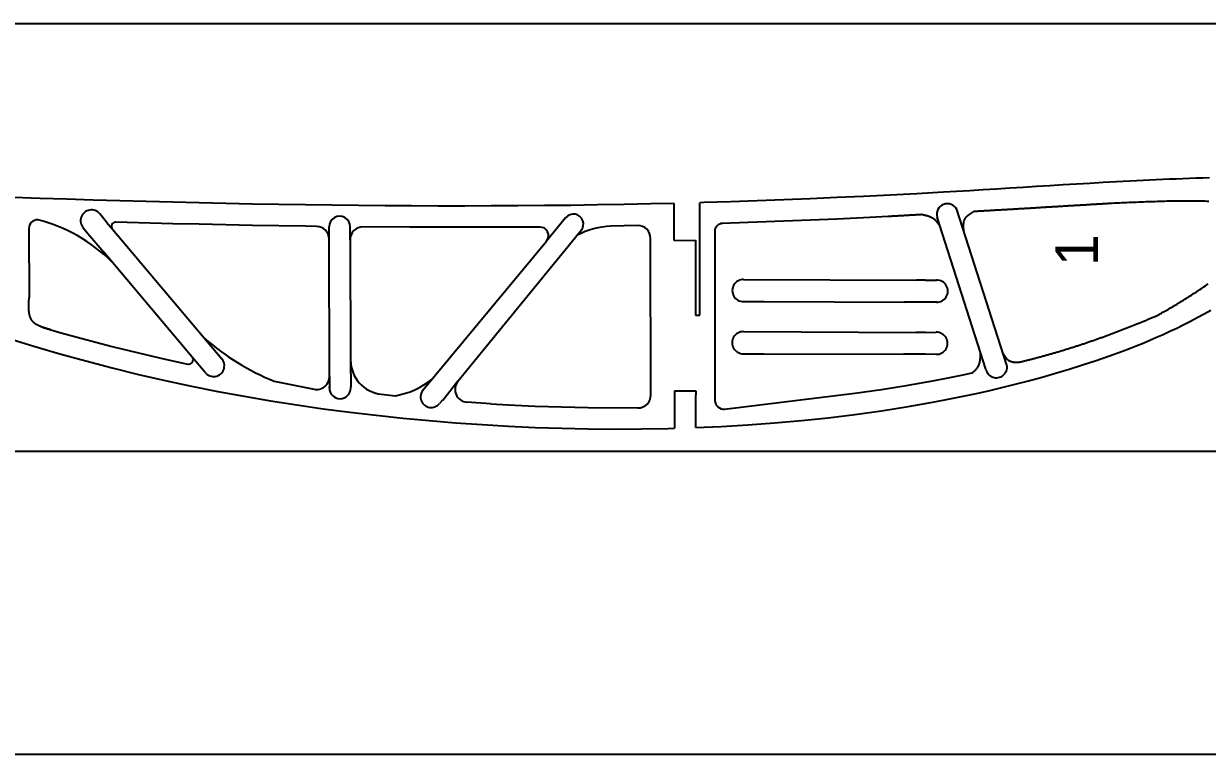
# Model space of a CAD drawing. Header units: millimetres. Extents: x 59 to 2198, y 55 to 510.
# Drawn here: x 626.1 to 903.1, y 325.5 to 496.5 of the extents above; entities that cross this region are included whole.
import ezdxf

# ---------------------------------------------------------------- set-up
doc = ezdxf.new("R2010")
doc.units = ezdxf.units.MM
doc.layers.add('7', color=7, linetype='Continuous')
doc.styles.add('样式_4', font='txt', dxfattribs={"height": 10})

msp = doc.modelspace()

# ---------------------------------------------------------------- linework, layer by layer
for p, q in [((1092.81, 496.49), (92.84, 496.49)), ((778.31, 445.79), (778.3, 454.44)), ((645.5, 450.02), (643.95, 451.96)), ((639.98, 448.82), (641.64, 446.84)), ((645.5, 450.02), (646.87, 448.39)), ((697.6, 446.05), (697.59, 449.01)), ((702.5, 445.92), (702.5, 448.95)), ((752.93, 451.02), (748.46, 445.63)), ((641.64, 446.84), (644.86, 443.02)), ((727.72, 412.8), (756.65, 448.22)), ((778.31, 445.79), (783.31, 445.8)), ((794.59, 436.63), (835.01, 436.45)), ((837.18, 436.44), (835.01, 436.45)), ((837.18, 436.44), (839.71, 436.5)), ((794.56, 431.46), (799.39, 431.45)), ((799.39, 431.45), (832.12, 431.35)), ((837.22, 431.34), (832.12, 431.35)), ((839.85, 431.33), (837.22, 431.34)), ((794.54, 424.42), (834.96, 424.23)), ((837.13, 424.22), (834.96, 424.23)), ((837.13, 424.22), (839.66, 424.28)), ((668.58, 414.85), (665.53, 418.47)), ((794.51, 419.24), (799.34, 419.23)), ((799.34, 419.23), (832.07, 419.14)), ((837.17, 419.12), (832.07, 419.14)), ((839.8, 419.11), (837.17, 419.12)), ((702.63, 417.71), (702.64, 411.54)), ((697.66, 413.89), (697.67, 411.2)), ((727.72, 412.8), (724.18, 408.28)), ((697.66, 411.2), (697.66, 411.53)), ((702.65, 411.21), (702.64, 411.54)), ((778.38, 410.59), (783.38, 410.6)), ((778.38, 410.59), (778.4, 401.8)), ((783.38, 410.6), (783.38, 409.6)), ((724.09, 408.36), (723.44, 407.6)), ((735.39, 407.55), (729.85, 407.91)), ((730.28, 407.88), (729.85, 407.91)), ((92.81, 396.49), (1092.81, 396.49)), ((1081.41, 325.51), (81.44, 325.51))]:
    msp.add_line(p, q)
at = {"color": 3}
for p, q in [((784.35, 428.27), (784.3, 454.6)), ((856.19, 416.57), (844.5, 453.01)), ((851.27, 415.68), (839.87, 451.2)), ((783.31, 445.8), (783.35, 428.27)), ((783.35, 428.27), (784.35, 428.27)), ((783.4, 401.96), (783.38, 409.6))]:
    msp.add_line(p, q, dxfattribs=at)
for points in [[(880.26, 454.4, 0), (880.06, 454.39, 0), (879.86, 454.38, 0), (879.66, 454.36, 0), (879.46, 454.35, 0), (879.25, 454.34, 0), (879.05, 454.33, 0), (878.85, 454.32, 0), (878.65, 454.31, 0), (878.45, 454.29, 0), (878.25, 454.28, 0), (878.05, 454.27, 0), (877.85, 454.26, 0), (877.65, 454.25, 0), (877.45, 454.24, 0), (877.25, 454.22, 0), (877.05, 454.21, 0), (876.85, 454.2, 0), (876.65, 454.19, 0), (876.44, 454.18, 0), (876.24, 454.17, 0), (876.04, 454.15, 0), (875.84, 454.14, 0), (875.64, 454.13, 0), (875.44, 454.12, 0), (875.24, 454.11, 0), (875.04, 454.1, 0), (874.84, 454.07, 0), (874.64, 454.06, 0), (874.44, 454.05, 0), (874.24, 454.04, 0), (874.04, 454.03, 0), (873.83, 454.01, 0), (873.63, 454, 0), (873.43, 453.99, 0), (873.23, 453.98, 0), (873.03, 453.97, 0), (872.83, 453.96, 0), (872.63, 453.94, 0), (872.43, 453.93, 0), (872.23, 453.92, 0), (872.03, 453.91, 0), (871.83, 453.9, 0), (871.63, 453.89, 0), (871.43, 453.87, 0), (871.23, 453.86, 0), (871.03, 453.85, 0), (870.82, 453.84, 0), (870.62, 453.83, 0), (870.42, 453.82, 0), (870.22, 453.8, 0), (870.02, 453.79, 0), (869.82, 453.78, 0), (869.62, 453.77, 0), (869.42, 453.75, 0), (869.22, 453.74, 0), (869.02, 453.72, 0), (868.82, 453.71, 0), (868.62, 453.7, 0), (868.42, 453.69, 0), (868.21, 453.68, 0), (868.01, 453.67, 0), (867.81, 453.65, 0), (867.61, 453.64, 0), (867.41, 453.63, 0), (867.21, 453.62, 0), (867.01, 453.61, 0), (866.81, 453.6, 0), (866.61, 453.58, 0), (866.41, 453.57, 0), (866.21, 453.56, 0), (866.01, 453.55, 0), (865.81, 453.54, 0), (865.61, 453.53, 0), (865.4, 453.52, 0), (865.2, 453.5, 0), (865, 453.49, 0), (864.8, 453.48, 0), (864.6, 453.47, 0), (864.4, 453.46, 0), (864.2, 453.44, 0), (864, 453.42, 0), (863.8, 453.41, 0), (863.6, 453.4, 0), (863.4, 453.39, 0), (863.2, 453.38, 0), (863, 453.37, 0), (862.8, 453.35, 0), (862.59, 453.34, 0), (862.39, 453.33, 0), (862.19, 453.32, 0), (861.99, 453.31, 0), (861.79, 453.3, 0), (861.59, 453.28, 0), (861.39, 453.27, 0), (861.19, 453.26, 0), (860.99, 453.25, 0), (860.79, 453.24, 0), (860.59, 453.23, 0), (860.39, 453.22, 0), (860.19, 453.2, 0), (859.99, 453.19, 0), (859.78, 453.18, 0), (859.58, 453.17, 0), (859.38, 453.16, 0), (859.18, 453.15, 0), (858.98, 453.13, 0), (858.78, 453.11, 0), (858.58, 453.1, 0), (858.38, 453.09, 0), (858.18, 453.08, 0), (857.98, 453.07, 0), (857.78, 453.06, 0), (857.58, 453.04, 0), (857.38, 453.03, 0), (857.17, 453.02, 0), (856.97, 453.01, 0), (856.77, 453, 0), (856.57, 452.99, 0), (856.37, 452.98, 0), (856.17, 452.96, 0), (855.97, 452.95, 0), (855.77, 452.94, 0), (855.57, 452.93, 0), (855.37, 452.92, 0), (855.17, 452.91, 0), (854.97, 452.9, 0), (854.77, 452.88, 0), (854.57, 452.87, 0), (854.36, 452.86, 0), (854.16, 452.85, 0), (853.96, 452.84, 0), (853.76, 452.83, 0), (853.56, 452.82, 0), (853.36, 452.79, 0), (853.16, 452.78, 0), (852.96, 452.77, 0), (852.76, 452.76, 0), (852.56, 452.75, 0), (852.36, 452.74, 0), (852.16, 452.73, 0), (851.96, 452.71, 0), (851.75, 452.7, 0), (851.55, 452.69, 0), (851.35, 452.68, 0), (851.15, 452.67, 0), (850.95, 452.66, 0), (850.75, 452.65, 0), (850.55, 452.63, 0), (850.35, 452.62, 0), (850.15, 452.61, 0), (849.95, 452.6, 0), (849.75, 452.59, 0), (849.55, 452.58, 0), (849.35, 452.57, 0), (849.14, 452.55, 0), (848.94, 452.54, 0), (848.74, 452.53, 0), (848.54, 452.52, 0), (848.34, 452.51, 0)], [(903.46, 454.89, 0), (903.01, 454.91, 0), (902.55, 454.93, 0), (902.09, 454.94, 0), (901.63, 454.94, 0), (901.16, 454.96, 0), (900.68, 454.96, 0), (900.2, 454.97, 0), (899.72, 454.98, 0), (899.23, 454.98, 0), (898.73, 454.99, 0), (898.24, 454.99, 0), (897.73, 454.99, 0), (897.23, 454.98, 0), (896.72, 454.98, 0), (896.2, 454.97, 0), (895.69, 454.96, 0), (895.17, 454.95, 0), (894.64, 454.94, 0), (894.12, 454.93, 0), (893.59, 454.92, 0), (893.05, 454.91, 0), (892.52, 454.9, 0), (891.98, 454.88, 0), (891.44, 454.87, 0), (890.89, 454.84, 0), (890.35, 454.82, 0), (889.8, 454.81, 0), (889.25, 454.79, 0), (888.7, 454.77, 0), (888.14, 454.75, 0), (887.59, 454.73, 0), (887.03, 454.71, 0), (886.47, 454.68, 0), (885.91, 454.66, 0), (885.35, 454.63, 0), (884.78, 454.61, 0), (884.22, 454.58, 0), (883.66, 454.56, 0), (883.09, 454.53, 0), (882.53, 454.51, 0), (881.96, 454.48, 0), (881.39, 454.46, 0), (880.83, 454.43, 0), (880.26, 454.4, 0)], [(836.3, 451.81, 0), (836.24, 451.8, 0), (836.18, 451.8, 0), (836.12, 451.8, 0), (836.06, 451.79, 0), (835.99, 451.79, 0), (835.93, 451.79, 0), (835.87, 451.78, 0), (835.81, 451.78, 0), (835.75, 451.78, 0), (835.68, 451.77, 0), (835.62, 451.77, 0), (835.56, 451.77, 0), (835.5, 451.76, 0), (835.44, 451.76, 0), (835.37, 451.76, 0), (835.31, 451.75, 0), (835.25, 451.75, 0), (835.19, 451.75, 0), (835.13, 451.74, 0), (835.06, 451.74, 0), (835, 451.74, 0), (834.94, 451.73, 0), (834.88, 451.73, 0), (834.82, 451.72, 0), (834.75, 451.72, 0), (834.69, 451.72, 0), (834.63, 451.71, 0), (834.57, 451.71, 0), (834.51, 451.71, 0), (834.44, 451.7, 0), (834.38, 451.7, 0), (834.32, 451.7, 0), (834.26, 451.69, 0), (834.2, 451.69, 0), (834.13, 451.69, 0), (834.07, 451.68, 0), (834.01, 451.68, 0), (833.95, 451.68, 0), (833.88, 451.67, 0), (833.82, 451.67, 0), (833.76, 451.67, 0), (833.7, 451.66, 0), (833.64, 451.66, 0), (833.57, 451.66, 0), (833.51, 451.65, 0), (833.45, 451.65, 0), (833.39, 451.65, 0), (833.33, 451.64, 0), (833.26, 451.64, 0), (833.2, 451.64, 0), (833.14, 451.63, 0), (833.08, 451.63, 0), (833.02, 451.63, 0), (832.95, 451.62, 0), (832.89, 451.62, 0), (832.83, 451.61, 0), (832.77, 451.61, 0), (832.71, 451.61, 0), (832.64, 451.6, 0), (832.58, 451.6, 0), (832.52, 451.6, 0), (832.46, 451.59, 0), (832.39, 451.59, 0), (832.33, 451.59, 0), (832.27, 451.58, 0), (832.21, 451.58, 0), (832.15, 451.57, 0), (832.08, 451.56, 0), (832.02, 451.56, 0), (831.96, 451.56, 0), (831.9, 451.55, 0), (831.84, 451.55, 0), (831.77, 451.55, 0), (831.71, 451.54, 0), (831.65, 451.54, 0), (831.59, 451.54, 0), (831.53, 451.53, 0), (831.46, 451.53, 0), (831.4, 451.53, 0), (831.34, 451.52, 0), (831.28, 451.52, 0), (831.22, 451.52, 0), (831.15, 451.51, 0), (831.09, 451.51, 0), (831.03, 451.51, 0), (830.97, 451.5, 0), (830.91, 451.5, 0), (830.84, 451.49, 0), (830.78, 451.49, 0), (830.72, 451.49, 0), (830.66, 451.48, 0), (830.59, 451.48, 0), (830.53, 451.48, 0), (830.47, 451.47, 0), (830.41, 451.47, 0), (830.35, 451.47, 0), (830.28, 451.46, 0), (830.22, 451.46, 0), (830.16, 451.46, 0), (830.1, 451.45, 0), (830.04, 451.45, 0), (829.97, 451.45, 0), (829.91, 451.44, 0), (829.85, 451.44, 0), (829.79, 451.44, 0), (829.73, 451.43, 0), (829.66, 451.43, 0), (829.6, 451.43, 0), (829.54, 451.42, 0), (829.48, 451.42, 0), (829.42, 451.42, 0), (829.35, 451.41, 0), (829.29, 451.41, 0), (829.23, 451.41, 0), (829.17, 451.4, 0), (829.1, 451.4, 0), (829.04, 451.4, 0), (828.98, 451.39, 0), (828.92, 451.39, 0), (828.86, 451.39, 0), (828.79, 451.38, 0), (828.73, 451.38, 0), (828.67, 451.37, 0), (828.61, 451.37, 0), (828.55, 451.37, 0), (828.48, 451.36, 0), (828.42, 451.36, 0)], [(840.51, 449.22, 0), (840.49, 449.24, 0), (840.47, 449.27, 0), (840.45, 449.3, 0), (840.43, 449.32, 0), (840.41, 449.35, 0), (840.39, 449.38, 0), (840.37, 449.4, 0), (840.35, 449.43, 0), (840.33, 449.46, 0), (840.31, 449.48, 0), (840.3, 449.51, 0), (840.28, 449.53, 0), (840.26, 449.56, 0), (840.24, 449.59, 0), (840.22, 449.61, 0), (840.2, 449.64, 0), (840.18, 449.66, 0), (840.16, 449.69, 0), (840.14, 449.72, 0), (840.12, 449.74, 0), (840.1, 449.77, 0), (840.08, 449.79, 0), (840.06, 449.82, 0), (840.04, 449.84, 0), (840.02, 449.87, 0), (840, 449.89, 0), (839.98, 449.92, 0), (839.96, 449.94, 0), (839.94, 449.97, 0), (839.91, 449.99, 0), (839.89, 450.02, 0), (839.87, 450.04, 0), (839.85, 450.07, 0), (839.83, 450.09, 0), (839.81, 450.12, 0), (839.79, 450.14, 0), (839.77, 450.16, 0), (839.75, 450.19, 0), (839.72, 450.21, 0), (839.7, 450.24, 0), (839.68, 450.26, 0), (839.66, 450.28, 0), (839.64, 450.3, 0), (839.62, 450.33, 0), (839.59, 450.35, 0), (839.57, 450.37, 0), (839.55, 450.39, 0), (839.53, 450.42, 0), (839.51, 450.44, 0), (839.48, 450.46, 0), (839.46, 450.48, 0), (839.44, 450.5, 0), (839.41, 450.52, 0), (839.39, 450.55, 0), (839.37, 450.57, 0), (839.34, 450.59, 0), (839.32, 450.61, 0), (839.3, 450.63, 0), (839.27, 450.65, 0), (839.25, 450.67, 0), (839.22, 450.69, 0), (839.2, 450.71, 0), (839.17, 450.73, 0), (839.15, 450.74, 0), (839.12, 450.76, 0), (839.1, 450.78, 0), (839.07, 450.8, 0), (839.05, 450.82, 0), (839.02, 450.83, 0), (839, 450.85, 0), (838.97, 450.87, 0), (838.95, 450.89, 0), (838.92, 450.9, 0), (838.89, 450.92, 0), (838.87, 450.94, 0), (838.84, 450.95, 0), (838.81, 450.97, 0), (838.79, 450.98, 0), (838.76, 451, 0), (838.73, 451.01, 0), (838.71, 451.03, 0), (838.68, 451.04, 0), (838.65, 451.06, 0), (838.62, 451.07, 0), (838.6, 451.09, 0), (838.57, 451.1, 0), (838.54, 451.12, 0), (838.51, 451.13, 0), (838.48, 451.14, 0), (838.45, 451.16, 0), (838.43, 451.17, 0), (838.4, 451.18, 0), (838.37, 451.2, 0), (838.34, 451.21, 0), (838.31, 451.22, 0), (838.28, 451.24, 0), (838.25, 451.25, 0), (838.22, 451.26, 0), (838.19, 451.27, 0), (838.16, 451.28, 0), (838.13, 451.3, 0), (838.1, 451.31, 0), (838.07, 451.32, 0), (838.05, 451.33, 0), (838.02, 451.34, 0), (837.99, 451.35, 0), (837.95, 451.36, 0), (837.92, 451.37, 0), (837.89, 451.39, 0), (837.86, 451.4, 0), (837.83, 451.41, 0), (837.8, 451.42, 0), (837.77, 451.43, 0), (837.74, 451.44, 0), (837.71, 451.45, 0), (837.68, 451.46, 0), (837.65, 451.47, 0), (837.62, 451.48, 0), (837.59, 451.49, 0), (837.56, 451.5, 0), (837.52, 451.5, 0), (837.49, 451.5, 0), (837.46, 451.51, 0), (837.43, 451.52, 0), (837.4, 451.53, 0), (837.37, 451.54, 0), (837.34, 451.55, 0), (837.3, 451.56, 0), (837.27, 451.57, 0), (837.24, 451.58, 0), (837.21, 451.59, 0), (837.18, 451.59, 0), (837.15, 451.6, 0), (837.11, 451.61, 0), (837.08, 451.62, 0), (837.05, 451.63, 0), (837.02, 451.64, 0), (836.99, 451.64, 0), (836.95, 451.65, 0), (836.92, 451.66, 0), (836.89, 451.67, 0), (836.86, 451.68, 0), (836.82, 451.68, 0), (836.79, 451.69, 0), (836.76, 451.7, 0), (836.73, 451.71, 0), (836.69, 451.72, 0), (836.66, 451.72, 0), (836.63, 451.73, 0), (836.6, 451.74, 0), (836.57, 451.75, 0), (836.53, 451.75, 0), (836.5, 451.76, 0), (836.47, 451.77, 0), (836.44, 451.78, 0), (836.4, 451.78, 0), (836.37, 451.79, 0), (836.34, 451.8, 0), (836.3, 451.81, 0)], [(846.11, 447.98, 0), (846.11, 448.02, 0), (846.11, 448.05, 0), (846.1, 448.09, 0), (846.1, 448.13, 0), (846.1, 448.16, 0), (846.1, 448.2, 0), (846.09, 448.24, 0), (846.09, 448.28, 0), (846.09, 448.31, 0), (846.09, 448.35, 0), (846.08, 448.39, 0), (846.08, 448.42, 0), (846.08, 448.46, 0), (846.08, 448.5, 0), (846.07, 448.53, 0), (846.07, 448.57, 0), (846.07, 448.61, 0), (846.07, 448.65, 0), (846.07, 448.68, 0), (846.06, 448.72, 0), (846.06, 448.76, 0), (846.06, 448.79, 0), (846.06, 448.83, 0), (846.06, 448.86, 0), (846.06, 448.9, 0), (846.06, 448.94, 0), (846.05, 448.97, 0), (846.05, 449.01, 0), (846.05, 449.05, 0), (846.05, 449.08, 0), (846.05, 449.12, 0), (846.05, 449.15, 0), (846.05, 449.19, 0), (846.05, 449.22, 0), (846.05, 449.26, 0), (846.05, 449.3, 0), (846.05, 449.33, 0), (846.05, 449.37, 0), (846.06, 449.4, 0), (846.06, 449.44, 0), (846.06, 449.47, 0), (846.06, 449.51, 0), (846.06, 449.54, 0), (846.06, 449.58, 0), (846.07, 449.61, 0), (846.07, 449.65, 0), (846.07, 449.68, 0), (846.07, 449.71, 0), (846.08, 449.75, 0), (846.08, 449.78, 0), (846.08, 449.82, 0), (846.09, 449.85, 0), (846.09, 449.88, 0), (846.1, 449.92, 0), (846.1, 449.95, 0), (846.11, 449.98, 0), (846.11, 450.01, 0), (846.12, 450.05, 0), (846.12, 450.08, 0), (846.13, 450.11, 0), (846.14, 450.14, 0), (846.15, 450.18, 0), (846.15, 450.21, 0), (846.16, 450.24, 0), (846.17, 450.27, 0), (846.18, 450.3, 0), (846.18, 450.33, 0), (846.19, 450.37, 0), (846.2, 450.4, 0), (846.21, 450.43, 0), (846.22, 450.46, 0), (846.23, 450.49, 0), (846.24, 450.52, 0), (846.25, 450.55, 0), (846.27, 450.58, 0), (846.28, 450.61, 0), (846.29, 450.64, 0), (846.3, 450.67, 0), (846.32, 450.7, 0), (846.33, 450.72, 0), (846.34, 450.75, 0), (846.36, 450.78, 0), (846.37, 450.81, 0), (846.39, 450.84, 0), (846.4, 450.86, 0), (846.42, 450.89, 0), (846.44, 450.92, 0), (846.45, 450.95, 0), (846.47, 450.97, 0), (846.49, 451, 0), (846.51, 451.03, 0), (846.52, 451.05, 0), (846.54, 451.08, 0), (846.56, 451.1, 0), (846.58, 451.13, 0), (846.6, 451.15, 0), (846.62, 451.18, 0), (846.64, 451.2, 0), (846.66, 451.23, 0), (846.68, 451.25, 0), (846.71, 451.28, 0), (846.73, 451.3, 0), (846.75, 451.33, 0), (846.77, 451.35, 0), (846.8, 451.37, 0), (846.82, 451.4, 0), (846.84, 451.42, 0), (846.87, 451.44, 0), (846.89, 451.47, 0), (846.92, 451.49, 0), (846.94, 451.51, 0), (846.96, 451.54, 0), (846.99, 451.56, 0), (847.02, 451.58, 0), (847.04, 451.6, 0), (847.07, 451.63, 0), (847.09, 451.65, 0), (847.12, 451.67, 0), (847.15, 451.69, 0), (847.17, 451.71, 0), (847.2, 451.74, 0), (847.23, 451.76, 0), (847.26, 451.78, 0), (847.28, 451.8, 0), (847.31, 451.82, 0), (847.34, 451.84, 0), (847.37, 451.86, 0), (847.4, 451.88, 0), (847.43, 451.9, 0), (847.45, 451.92, 0), (847.48, 451.95, 0), (847.51, 451.97, 0), (847.54, 451.99, 0), (847.57, 452.01, 0), (847.6, 452.03, 0), (847.63, 452.05, 0), (847.66, 452.07, 0), (847.69, 452.09, 0), (847.72, 452.11, 0), (847.75, 452.13, 0), (847.78, 452.15, 0), (847.81, 452.17, 0), (847.84, 452.19, 0), (847.87, 452.21, 0), (847.91, 452.23, 0), (847.94, 452.25, 0), (847.97, 452.27, 0), (848, 452.29, 0), (848.03, 452.31, 0), (848.06, 452.32, 0), (848.09, 452.34, 0), (848.12, 452.36, 0), (848.15, 452.38, 0), (848.18, 452.4, 0), (848.22, 452.43, 0), (848.25, 452.45, 0), (848.28, 452.47, 0), (848.31, 452.49, 0), (848.34, 452.51, 0)], [(891.2, 428.1, 0), (891.5, 428.27, 0), (891.8, 428.44, 0), (892.09, 428.61, 0), (892.39, 428.78, 0), (892.69, 428.95, 0), (892.99, 429.12, 0), (893.29, 429.29, 0), (893.59, 429.46, 0), (893.89, 429.63, 0), (894.19, 429.8, 0), (894.49, 429.98, 0), (894.79, 430.15, 0), (895.09, 430.33, 0), (895.39, 430.51, 0), (895.7, 430.69, 0), (896, 430.87, 0), (896.31, 431.05, 0), (896.61, 431.24, 0), (896.92, 431.43, 0), (897.22, 431.61, 0), (897.53, 431.8, 0), (897.84, 431.99, 0), (898.15, 432.19, 0), (898.46, 432.38, 0), (898.78, 432.58, 0), (899.09, 432.78, 0), (899.4, 432.98, 0), (899.72, 433.19, 0), (900.04, 433.39, 0), (900.36, 433.6, 0), (900.68, 433.82, 0), (901, 434.03, 0), (901.32, 434.25, 0), (901.65, 434.48, 0), (901.97, 434.71, 0), (902.3, 434.94, 0), (902.63, 435.17, 0), (902.96, 435.41, 0), (903.29, 435.65, 0)], [(632.48, 424.86, 0), (632.41, 424.88, 0), (632.34, 424.9, 0), (632.27, 424.92, 0), (632.2, 424.94, 0), (632.13, 424.96, 0), (632.06, 424.98, 0), (631.99, 425, 0), (631.92, 425.02, 0), (631.86, 425.04, 0), (631.79, 425.06, 0), (631.72, 425.08, 0), (631.65, 425.1, 0), (631.58, 425.12, 0), (631.51, 425.14, 0), (631.44, 425.16, 0), (631.37, 425.18, 0), (631.31, 425.2, 0), (631.24, 425.22, 0), (631.17, 425.24, 0), (631.1, 425.26, 0), (631.04, 425.28, 0), (630.97, 425.3, 0), (630.9, 425.32, 0), (630.84, 425.34, 0), (630.77, 425.36, 0), (630.71, 425.39, 0), (630.64, 425.41, 0), (630.58, 425.43, 0), (630.51, 425.45, 0), (630.45, 425.48, 0), (630.38, 425.5, 0), (630.32, 425.52, 0), (630.26, 425.55, 0), (630.19, 425.57, 0), (630.13, 425.6, 0), (630.07, 425.62, 0), (630.01, 425.65, 0), (629.95, 425.67, 0), (629.89, 425.7, 0), (629.83, 425.72, 0), (629.77, 425.75, 0), (629.71, 425.78, 0), (629.65, 425.8, 0), (629.59, 425.83, 0), (629.54, 425.86, 0), (629.48, 425.89, 0), (629.42, 425.92, 0), (629.37, 425.95, 0), (629.31, 425.98, 0), (629.26, 426.01, 0), (629.2, 426.04, 0), (629.15, 426.07, 0), (629.1, 426.1, 0), (629.05, 426.13, 0), (628.99, 426.17, 0), (628.94, 426.2, 0), (628.89, 426.22, 0), (628.85, 426.26, 0), (628.8, 426.29, 0), (628.75, 426.33, 0), (628.7, 426.36, 0), (628.66, 426.4, 0), (628.61, 426.44, 0), (628.57, 426.47, 0), (628.52, 426.51, 0), (628.48, 426.55, 0), (628.44, 426.59, 0), (628.4, 426.63, 0), (628.36, 426.67, 0), (628.32, 426.71, 0), (628.28, 426.75, 0), (628.24, 426.8, 0), (628.2, 426.84, 0), (628.17, 426.88, 0), (628.13, 426.93, 0), (628.1, 426.97, 0), (628.07, 427.02, 0), (628.03, 427.07, 0), (628, 427.11, 0), (627.97, 427.16, 0), (627.94, 427.21, 0), (627.91, 427.26, 0), (627.89, 427.31, 0), (627.86, 427.36, 0), (627.83, 427.41, 0), (627.81, 427.46, 0), (627.78, 427.52, 0), (627.76, 427.57, 0), (627.73, 427.62, 0), (627.71, 427.68, 0), (627.69, 427.73, 0), (627.67, 427.78, 0), (627.65, 427.84, 0), (627.63, 427.9, 0), (627.61, 427.95, 0), (627.59, 428.01, 0), (627.58, 428.07, 0), (627.56, 428.13, 0), (627.54, 428.18, 0), (627.53, 428.24, 0), (627.51, 428.3, 0), (627.5, 428.36, 0), (627.49, 428.42, 0), (627.47, 428.48, 0), (627.46, 428.55, 0), (627.45, 428.61, 0), (627.44, 428.67, 0), (627.43, 428.73, 0), (627.42, 428.8, 0), (627.41, 428.86, 0), (627.4, 428.92, 0), (627.39, 428.99, 0), (627.38, 429.05, 0), (627.38, 429.12, 0), (627.37, 429.18, 0), (627.36, 429.25, 0), (627.36, 429.31, 0), (627.35, 429.38, 0), (627.35, 429.45, 0), (627.34, 429.52, 0), (627.34, 429.58, 0), (627.33, 429.65, 0), (627.33, 429.72, 0), (627.33, 429.79, 0), (627.33, 429.86, 0), (627.32, 429.92, 0), (627.32, 429.99, 0), (627.32, 430.06, 0), (627.32, 430.13, 0), (627.32, 430.2, 0), (627.32, 430.27, 0), (627.32, 430.34, 0), (627.32, 430.41, 0), (627.32, 430.48, 0), (627.32, 430.55, 0), (627.32, 430.63, 0), (627.32, 430.7, 0), (627.32, 430.77, 0), (627.32, 430.84, 0), (627.33, 430.91, 0), (627.33, 430.98, 0), (627.33, 431.06, 0), (627.33, 431.13, 0), (627.34, 431.2, 0), (627.34, 431.27, 0), (627.34, 431.35, 0), (627.34, 431.42, 0), (627.35, 431.49, 0), (627.35, 431.56, 0), (627.35, 431.64, 0), (627.36, 431.71, 0), (627.36, 431.78, 0), (627.37, 431.86, 0), (627.37, 431.93, 0), (627.37, 432, 0), (627.38, 432.08, 0), (627.38, 432.15, 0), (627.39, 432.22, 0), (627.39, 432.3, 0)], [(891.2, 428.1, 0), (891, 428, 0), (890.8, 427.92, 0), (890.61, 427.83, 0), (890.41, 427.75, 0), (890.21, 427.66, 0), (890.01, 427.58, 0), (889.81, 427.49, 0), (889.61, 427.41, 0), (889.42, 427.33, 0), (889.22, 427.24, 0), (889.02, 427.16, 0), (888.82, 427.07, 0), (888.62, 426.99, 0), (888.42, 426.91, 0), (888.22, 426.83, 0), (888.03, 426.74, 0), (887.83, 426.66, 0), (887.63, 426.58, 0), (887.43, 426.5, 0), (887.23, 426.41, 0), (887.03, 426.33, 0), (886.83, 426.25, 0), (886.63, 426.17, 0), (886.43, 426.09, 0), (886.23, 426.01, 0), (886.03, 425.93, 0), (885.83, 425.85, 0), (885.63, 425.76, 0), (885.43, 425.68, 0), (885.24, 425.6, 0), (885.04, 425.52, 0), (884.84, 425.44, 0), (884.64, 425.36, 0), (884.44, 425.28, 0), (884.24, 425.2, 0), (884.03, 425.13, 0), (883.84, 425.05, 0), (883.64, 424.97, 0), (883.43, 424.89, 0), (883.23, 424.81, 0), (883.03, 424.74, 0), (882.83, 424.66, 0), (882.63, 424.58, 0), (882.43, 424.51, 0), (882.23, 424.43, 0), (882.03, 424.35, 0), (881.83, 424.28, 0), (881.63, 424.2, 0), (881.43, 424.13, 0), (881.22, 424.05, 0), (881.02, 423.98, 0), (880.82, 423.9, 0), (880.62, 423.83, 0), (880.42, 423.75, 0), (880.22, 423.67, 0), (880.02, 423.59, 0), (879.81, 423.52, 0), (879.61, 423.45, 0), (879.41, 423.37, 0), (879.21, 423.3, 0), (879.01, 423.23, 0), (878.81, 423.15, 0), (878.6, 423.08, 0), (878.4, 423.01, 0), (878.2, 422.94, 0), (878, 422.86, 0), (877.79, 422.79, 0), (877.59, 422.72, 0), (877.39, 422.65, 0), (877.19, 422.58, 0), (876.98, 422.51, 0), (876.78, 422.44, 0), (876.58, 422.37, 0), (876.38, 422.3, 0), (876.17, 422.23, 0), (875.97, 422.16, 0), (875.77, 422.09, 0), (875.56, 422.02, 0), (875.36, 421.95, 0), (875.16, 421.88, 0), (874.95, 421.8, 0), (874.75, 421.73, 0), (874.55, 421.67, 0), (874.34, 421.6, 0), (874.14, 421.53, 0), (873.94, 421.46, 0), (873.73, 421.4, 0), (873.53, 421.33, 0), (873.33, 421.26, 0), (873.12, 421.2, 0), (872.92, 421.13, 0), (872.71, 421.06, 0), (872.51, 421, 0), (872.3, 420.93, 0), (872.1, 420.87, 0), (871.9, 420.8, 0), (871.69, 420.74, 0), (871.49, 420.67, 0), (871.28, 420.61, 0), (871.08, 420.54, 0), (870.87, 420.48, 0), (870.67, 420.42, 0), (870.46, 420.35, 0), (870.26, 420.29, 0), (870.05, 420.23, 0), (869.85, 420.16, 0), (869.64, 420.1, 0), (869.44, 420.03, 0), (869.23, 419.97, 0), (869.03, 419.9, 0), (868.82, 419.84, 0), (868.62, 419.78, 0), (868.41, 419.72, 0), (868.21, 419.66, 0), (868, 419.6, 0), (867.79, 419.54, 0), (867.59, 419.48, 0), (867.38, 419.42, 0), (867.17, 419.36, 0), (866.97, 419.3, 0), (866.76, 419.24, 0), (866.56, 419.18, 0), (866.35, 419.12, 0), (866.14, 419.06, 0), (865.94, 419, 0), (865.73, 418.95, 0), (865.52, 418.89, 0), (865.32, 418.83, 0), (865.11, 418.77, 0), (864.9, 418.72, 0), (864.69, 418.66, 0), (864.49, 418.6, 0), (864.28, 418.54, 0), (864.07, 418.48, 0), (863.87, 418.43, 0), (863.66, 418.37, 0), (863.45, 418.32, 0), (863.24, 418.26, 0), (863.04, 418.21, 0), (862.83, 418.15, 0), (862.62, 418.1, 0), (862.41, 418.05, 0), (862.2, 417.99, 0), (862, 417.94, 0), (861.79, 417.89, 0), (861.58, 417.83, 0), (861.37, 417.78, 0), (861.16, 417.73, 0), (860.95, 417.68, 0), (860.74, 417.63, 0), (860.53, 417.58, 0), (860.33, 417.53, 0), (860.12, 417.47, 0), (859.91, 417.42, 0), (859.7, 417.37, 0), (859.49, 417.32, 0), (859.28, 417.28, 0), (859.07, 417.23, 0), (858.86, 417.17, 0)], [(848.1, 414.77, 0), (848.12, 414.79, 0), (848.15, 414.82, 0), (848.18, 414.84, 0), (848.2, 414.86, 0), (848.23, 414.88, 0), (848.25, 414.92, 0), (848.28, 414.94, 0), (848.31, 414.96, 0), (848.33, 414.99, 0), (848.36, 415.01, 0), (848.38, 415.03, 0), (848.41, 415.06, 0), (848.44, 415.08, 0), (848.46, 415.1, 0), (848.49, 415.12, 0), (848.51, 415.15, 0), (848.54, 415.17, 0), (848.56, 415.19, 0), (848.59, 415.22, 0), (848.61, 415.24, 0), (848.64, 415.26, 0), (848.66, 415.29, 0), (848.69, 415.31, 0), (848.71, 415.34, 0), (848.74, 415.36, 0), (848.76, 415.38, 0), (848.78, 415.41, 0), (848.81, 415.43, 0), (848.83, 415.46, 0), (848.86, 415.48, 0), (848.88, 415.5, 0), (848.9, 415.53, 0), (848.93, 415.55, 0), (848.95, 415.58, 0), (848.97, 415.6, 0), (848.99, 415.63, 0), (849.02, 415.65, 0), (849.04, 415.68, 0), (849.06, 415.7, 0), (849.08, 415.73, 0), (849.1, 415.75, 0), (849.12, 415.78, 0), (849.15, 415.8, 0), (849.17, 415.83, 0), (849.19, 415.85, 0), (849.21, 415.88, 0), (849.23, 415.9, 0), (849.25, 415.93, 0), (849.27, 415.96, 0), (849.29, 415.98, 0), (849.3, 416.01, 0), (849.32, 416.04, 0), (849.34, 416.06, 0), (849.36, 416.09, 0), (849.38, 416.12, 0), (849.39, 416.14, 0), (849.41, 416.17, 0), (849.43, 416.2, 0), (849.45, 416.23, 0), (849.46, 416.26, 0), (849.48, 416.28, 0), (849.49, 416.31, 0), (849.51, 416.34, 0), (849.52, 416.37, 0), (849.54, 416.4, 0), (849.55, 416.43, 0), (849.57, 416.46, 0), (849.58, 416.48, 0), (849.59, 416.51, 0), (849.61, 416.54, 0), (849.62, 416.57, 0), (849.63, 416.6, 0), (849.64, 416.63, 0), (849.66, 416.66, 0), (849.67, 416.69, 0), (849.68, 416.72, 0), (849.69, 416.75, 0), (849.7, 416.78, 0), (849.71, 416.81, 0), (849.72, 416.85, 0), (849.73, 416.88, 0), (849.74, 416.91, 0), (849.75, 416.94, 0), (849.76, 416.97, 0), (849.77, 417, 0), (849.78, 417.03, 0), (849.79, 417.06, 0), (849.8, 417.1, 0), (849.81, 417.13, 0), (849.82, 417.16, 0), (849.82, 417.19, 0), (849.83, 417.22, 0), (849.84, 417.26, 0), (849.85, 417.29, 0), (849.85, 417.32, 0), (849.86, 417.35, 0), (849.87, 417.39, 0), (849.87, 417.42, 0), (849.88, 417.45, 0), (849.89, 417.49, 0), (849.89, 417.52, 0), (849.9, 417.55, 0), (849.9, 417.58, 0), (849.91, 417.62, 0), (849.92, 417.65, 0), (849.92, 417.69, 0), (849.93, 417.72, 0), (849.93, 417.75, 0), (849.94, 417.79, 0), (849.94, 417.82, 0), (849.94, 417.85, 0), (849.95, 417.89, 0), (849.95, 417.92, 0), (849.96, 417.96, 0), (849.96, 417.99, 0), (849.96, 418.03, 0), (849.97, 418.06, 0), (849.97, 418.09, 0), (849.97, 418.13, 0), (849.98, 418.16, 0), (849.98, 418.2, 0), (849.98, 418.23, 0), (849.99, 418.27, 0), (849.99, 418.3, 0), (849.99, 418.34, 0), (849.99, 418.37, 0), (850, 418.41, 0), (850, 418.44, 0), (850, 418.48, 0), (850, 418.51, 0), (850, 418.55, 0), (850.01, 418.58, 0), (850.01, 418.62, 0), (850.01, 418.65, 0), (850.01, 418.69, 0), (850.01, 418.72, 0), (850.01, 418.76, 0), (850.02, 418.79, 0), (850.02, 418.83, 0), (850.02, 418.87, 0), (850.02, 418.9, 0), (850.02, 418.94, 0), (850.02, 418.97, 0), (850.02, 419.01, 0), (850.02, 419.04, 0), (850.02, 419.08, 0), (850.03, 419.11, 0), (850.03, 419.15, 0), (850.03, 419.19, 0), (850.03, 419.22, 0), (850.03, 419.26, 0), (850.03, 419.29, 0), (850.03, 419.33, 0), (850.03, 419.37, 0), (850.03, 419.4, 0), (850.03, 419.44, 0), (850.03, 419.47, 0), (850.03, 419.51, 0), (850.03, 419.54, 0)], [(858.86, 417.17, 0), (858.83, 417.17, 0), (858.8, 417.17, 0), (858.77, 417.17, 0), (858.74, 417.17, 0), (858.71, 417.17, 0), (858.69, 417.17, 0), (858.66, 417.17, 0), (858.63, 417.18, 0), (858.6, 417.18, 0), (858.57, 417.18, 0), (858.54, 417.18, 0), (858.51, 417.18, 0), (858.48, 417.18, 0), (858.45, 417.18, 0), (858.42, 417.18, 0), (858.39, 417.19, 0), (858.36, 417.19, 0), (858.34, 417.19, 0), (858.31, 417.19, 0), (858.28, 417.19, 0), (858.25, 417.19, 0), (858.22, 417.2, 0), (858.19, 417.2, 0), (858.16, 417.2, 0), (858.13, 417.2, 0), (858.11, 417.21, 0), (858.08, 417.21, 0), (858.05, 417.21, 0), (858.02, 417.21, 0), (857.99, 417.22, 0), (857.96, 417.22, 0), (857.94, 417.22, 0), (857.91, 417.22, 0), (857.88, 417.23, 0), (857.85, 417.23, 0), (857.82, 417.24, 0), (857.8, 417.24, 0), (857.77, 417.24, 0), (857.74, 417.25, 0), (857.71, 417.25, 0), (857.69, 417.26, 0), (857.66, 417.26, 0), (857.63, 417.26, 0), (857.6, 417.27, 0), (857.58, 417.27, 0), (857.55, 417.28, 0), (857.52, 417.28, 0), (857.5, 417.29, 0), (857.47, 417.3, 0), (857.44, 417.3, 0), (857.42, 417.31, 0), (857.39, 417.31, 0), (857.37, 417.32, 0), (857.34, 417.33, 0), (857.31, 417.33, 0), (857.29, 417.34, 0), (857.26, 417.35, 0), (857.24, 417.36, 0), (857.21, 417.36, 0), (857.19, 417.37, 0), (857.16, 417.38, 0), (857.14, 417.39, 0), (857.11, 417.4, 0), (857.09, 417.41, 0), (857.06, 417.42, 0), (857.04, 417.43, 0), (857.01, 417.44, 0), (856.99, 417.45, 0), (856.97, 417.46, 0), (856.94, 417.47, 0), (856.92, 417.48, 0), (856.9, 417.49, 0), (856.87, 417.5, 0), (856.85, 417.51, 0), (856.83, 417.52, 0), (856.8, 417.54, 0), (856.78, 417.55, 0), (856.76, 417.56, 0), (856.74, 417.58, 0), (856.71, 417.59, 0), (856.69, 417.6, 0), (856.67, 417.62, 0), (856.65, 417.63, 0), (856.63, 417.65, 0), (856.61, 417.66, 0), (856.58, 417.68, 0), (856.56, 417.69, 0), (856.54, 417.71, 0), (856.52, 417.72, 0), (856.5, 417.74, 0), (856.48, 417.76, 0), (856.46, 417.77, 0), (856.44, 417.79, 0), (856.42, 417.81, 0), (856.4, 417.83, 0), (856.38, 417.84, 0), (856.36, 417.86, 0), (856.34, 417.88, 0), (856.32, 417.9, 0), (856.31, 417.92, 0), (856.29, 417.94, 0), (856.27, 417.95, 0), (856.25, 417.97, 0), (856.23, 417.99, 0), (856.21, 418.01, 0), (856.19, 418.03, 0), (856.18, 418.05, 0), (856.16, 418.07, 0), (856.14, 418.09, 0), (856.12, 418.11, 0), (856.1, 418.14, 0), (856.08, 418.16, 0), (856.07, 418.18, 0), (856.05, 418.2, 0), (856.03, 418.22, 0), (856.01, 418.24, 0), (856, 418.26, 0), (855.98, 418.29, 0), (855.96, 418.31, 0), (855.95, 418.33, 0), (855.93, 418.35, 0), (855.91, 418.38, 0), (855.9, 418.4, 0), (855.88, 418.42, 0), (855.86, 418.44, 0), (855.85, 418.47, 0), (855.83, 418.49, 0), (855.81, 418.51, 0), (855.8, 418.54, 0), (855.78, 418.56, 0), (855.76, 418.59, 0), (855.75, 418.61, 0), (855.73, 418.63, 0), (855.72, 418.66, 0), (855.7, 418.68, 0), (855.68, 418.71, 0), (855.67, 418.73, 0), (855.65, 418.75, 0), (855.64, 418.78, 0), (855.62, 418.8, 0), (855.6, 418.83, 0), (855.59, 418.85, 0), (855.57, 418.88, 0), (855.56, 418.9, 0), (855.54, 418.93, 0), (855.53, 418.95, 0), (855.51, 418.98, 0), (855.5, 419, 0), (855.48, 419.03, 0), (855.46, 419.05, 0), (855.45, 419.08, 0), (855.43, 419.1, 0), (855.42, 419.13, 0), (855.4, 419.15, 0), (855.39, 419.18, 0), (855.37, 419.2, 0), (855.36, 419.23, 0), (855.34, 419.25, 0), (855.33, 419.28, 0)]]:
    msp.add_polyline3d(points, dxfattribs=at)
for centre, start, end in [((842.28, 451.87), 27.2158, 195.6239), ((853.73, 416.12), 190.1356, 10.4225)]:
    msp.add_arc(centre, 2.5, start, end, dxfattribs=at)
for centre, radius, start, end in [((641.97, 450.39), 2.53, 38.2854, 221.9076), ((754.78, 449.61), 2.33, 318.0378, 142.7141), ((619.93, 413.67), 38.13, 45.239, 75.5839), ((700.05, 448.98), 2.45, 359.3708, 180.8434), ((764.61, 429.66), 19.5, 93.1634, 117.433), ((794.53, 434.05), 2.59, 88.6954, 270.7805), ((839.78, 433.91), 2.58, 268.0239, 91.6462), ((794.48, 421.83), 2.59, 88.6954, 270.7805), ((839.73, 421.7), 2.58, 268.0239, 91.6462), ((707.16, 467.35), 58.98, 228.9847, 247.6286), ((670.54, 416.45), 2.54, 219.1511, 41.2361), ((709.99, 427.77), 18.6, 279.7195, 309.0956), ((730.05, 410.9), 3, 140.7589, 266.2373), ((700.16, 411.21), 2.49, 180.1071, 0.1071), ((721.49, 409.15), 2.49, 139.3499, 321.402)]:
    msp.add_arc(centre, radius, start, end)
at = {"layer": '7', "color": 3, "linetype": 'Continuous'}
for points in [[(903.59, 460.38), (902.04, 460.35), (900.48, 460.31), (898.93, 460.26), (897.37, 460.2), (895.82, 460.14), (894.26, 460.08), (892.71, 460.02), (891.15, 459.95), (889.59, 459.88), (888.04, 459.81), (886.48, 459.73), (884.92, 459.66), (881.81, 459.49), (878.69, 459.32), (875.58, 459.13), (872.46, 458.94), (869.35, 458.75), (866.24, 458.56), (863.12, 458.36), (860, 458.16), (856.89, 457.97), (853.78, 457.78), (850.66, 457.59), (847.55, 457.41), (844.43, 457.23), (841.32, 457.05), (835.09, 456.71), (828.87, 456.38), (822.64, 456.07), (816.42, 455.78), (810.19, 455.51), (803.96, 455.26), (797.73, 455.03), (791.51, 454.82), (785.29, 454.63), (784.3, 454.6)], [(778.3, 454.44), (772.85, 454.31), (766.63, 454.18), (760.41, 454.07), (754.19, 453.98), (747.97, 453.91), (741.76, 453.86), (735.55, 453.83), (729.33, 453.82), (723.12, 453.82), (716.9, 453.84), (710.69, 453.88), (704.47, 453.93), (698.26, 454), (692.05, 454.08), (685.85, 454.17), (679.64, 454.28), (673.43, 454.41), (667.22, 454.54), (661.01, 454.69), (654.8, 454.85), (648.59, 455.02), (642.39, 455.21), (636.18, 455.39), (629.98, 455.59), (623.77, 455.79)], [(722.15, 448.87), (722.15, 448.87)], [(783.4, 401.96), (789.33, 402.23), (795.54, 402.6), (801.82, 403.06), (808.1, 403.62), (814.36, 404.27), (820.61, 405.03), (826.85, 405.9), (833.07, 406.88), (839.27, 407.98), (842.42, 408.59), (845.58, 409.23), (848.72, 409.91), (851.86, 410.61), (854.99, 411.35), (858.11, 412.12), (861.22, 412.93), (864.41, 413.79), (867.59, 414.7), (870.75, 415.64), (873.9, 416.63), (877.04, 417.67), (880.16, 418.75), (883.26, 419.88), (884.86, 420.5), (886.46, 421.12), (888.05, 421.76), (889.64, 422.42), (891.21, 423.1), (892.77, 423.79), (894.33, 424.5), (895.95, 425.27), (897.56, 426.06), (899.16, 426.88), (900.74, 427.72), (902.32, 428.58), (903.89, 429.47)], [(622.39, 422.91), (628.47, 421.04), (634.57, 419.26), (640.7, 417.56), (646.84, 415.95), (653.01, 414.43), (659.21, 413), (665.42, 411.66), (671.56, 410.44), (677.7, 409.3), (683.87, 408.25), (690.04, 407.28), (696.23, 406.4), (702.43, 405.59), (708.64, 404.85), (714.82, 404.19), (721, 403.61), (727.19, 403.1), (733.39, 402.66), (739.59, 402.3), (745.8, 402.02), (752.01, 401.81), (758.23, 401.67), (764.45, 401.62), (770.67, 401.65), (776.89, 401.76), (778.4, 401.8)]]:
    msp.add_lwpolyline(points, dxfattribs=at)
for points in [[(629.42, 450.6), (629.42, 450.6, 0.423628), (627.36, 448.59), (627.39, 432.3)], [(684.72, 412.81), (694.07, 410.94, 0.473793), (697.66, 413.89), (697.6, 446.05, 0.409883), (694.64, 449.05), (692.06, 449.08), (685.85, 449.17), (679.65, 449.28), (673.44, 449.41), (667.22, 449.54), (661.02, 449.69), (647.66, 450.04, 0.647437), (646.87, 448.39), (672.51, 418.05)], [(716.46, 448.88), (705.52, 448.94, 0.417187), (702.5, 445.92), (702.63, 417.71, 0.382559), (709.8, 409.79), (713.13, 409.44)], [(719.54, 410.71), (748.46, 445.63, 0.637568), (746.9, 448.91), (741.77, 448.86), (716.46, 448.88)], [(735.39, 407.55), (739.58, 407.3), (745.79, 407.02), (752, 406.81), (758.22, 406.67), (769.86, 406.57, 0.417297), (772.88, 409.58), (772.81, 446.25, 0.419771), (769.75, 449.25), (766.64, 449.18), (763.53, 449.13)], [(828.42, 451.36), (822.65, 451.07), (816.43, 450.78), (810.2, 450.51), (803.97, 450.26), (797.74, 450.03), (791.52, 449.82), (789.75, 449.77, 0.405864), (787.81, 447.76), (787.88, 408.31, 0.449587), (790.13, 406.32), (820.6, 410.03), (826.84, 410.9), (833.06, 411.88), (839.26, 412.98), (842.42, 413.59), (845.57, 414.23), (848.1, 414.77)], [(630.68, 425.39), (634.56, 424.26), (640.69, 422.56), (646.83, 420.95), (653, 419.43), (659.2, 418), (664.55, 416.85, 0.714888), (665.53, 418.47), (644.86, 443.02)]]:
    msp.add_lwpolyline(points, format="xyb", dxfattribs=at)

# ---------------------------------------------------------------- texts
at = {"insert": (877.5, 439.79), "char_height": 10, "attachment_point": 7, "rotation": 90.1071, "style": '样式_4'}
msp.add_mtext_dynamic_manual_height_columns('1', width=31.4191, gutter_width=50, heights=[66.22], dxfattribs=at)

doc.saveas('drawing.dxf')
